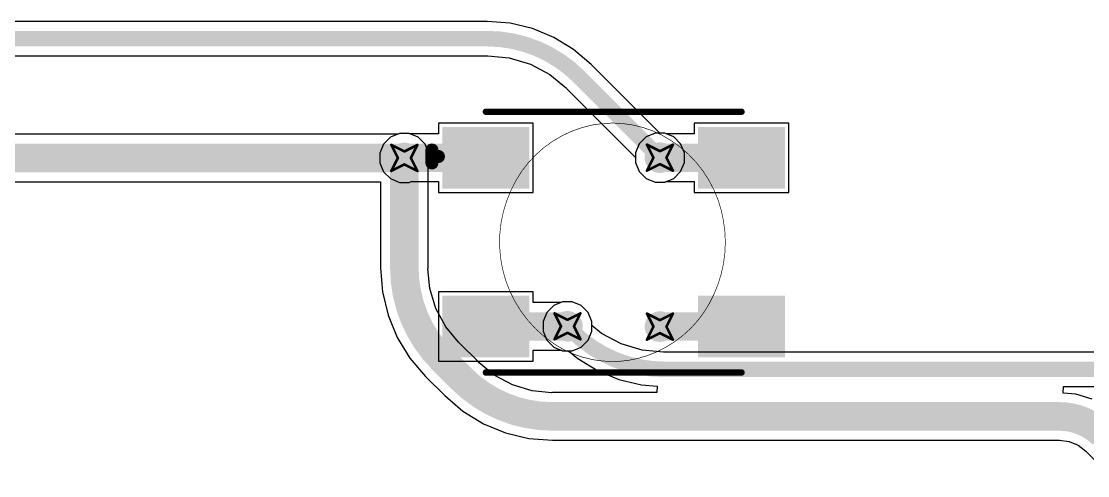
# Model space of a CAD drawing. Header units: inches. Extents: x -11 to 1110, y -7 to 455.
# Drawn here: x 542.24 to 563.1, y 264.32 to 273.21 of the extents above; entities that cross this region are included whole.
import ezdxf

# ---------------------------------------------------------------- set-up
doc = ezdxf.new("R2010")
doc.units = ezdxf.units.IN
for name, color, linetype in [('Bottom Layer', 5, 'Continuous'), ('Drill Drawing', 1, 'Continuous'), ('Mechanical 7', 56, 'Continuous'), ('Top Layer', 1, 'Continuous'), ('Top Overlay', 2, 'Continuous'), ('Top Paste', 8, 'Continuous'), ('Top Solder', 216, 'Continuous'), ('Via Holes', 16, 'Continuous')]:
    doc.layers.add(name, color=color, linetype=linetype)

msp = doc.modelspace()

# ---------------------------------------------------------------- hatches: boundary and pattern name
at = {"layer": 'Bottom Layer'}
h = msp.add_hatch(color=5, dxfattribs=at)
edge = h.paths.add_edge_path()
edge.add_arc((549.729, 270.538), 0.3, 0, 360)
h = msp.add_hatch(color=5, dxfattribs=at)
edge = h.paths.add_edge_path()
edge.add_arc((554.729, 270.544), 0.3, 0, 360)
h = msp.add_hatch(color=5, dxfattribs=at)
edge = h.paths.add_edge_path()
edge.add_arc((552.92, 267.244), 0.3, 0, 360)
h = msp.add_hatch(color=5, dxfattribs=at)
edge = h.paths.add_edge_path()
edge.add_arc((554.729, 267.238), 0.3, 0, 360)
at = {"layer": 'Top Layer'}
for points in [[(550.575, 271.041), (552.075, 271.041), (552.075, 270.041), (550.575, 270.041)], [(557.075, 270.041), (555.575, 270.041), (555.575, 271.041), (557.075, 271.041)], [(550.575, 267.741), (552.075, 267.741), (552.075, 266.741), (550.575, 266.741)], [(555.575, 267.741), (557.075, 267.741), (557.075, 266.741), (555.575, 266.741)]]:
    msp.add_hatch(color=1, dxfattribs=at).paths.add_polyline_path(points)
h = msp.add_hatch(color=1, dxfattribs=at)
edge = h.paths.add_edge_path()
edge.add_arc((549.729, 270.538), 0.3, 0, 360)
h = msp.add_hatch(color=1, dxfattribs=at)
edge = h.paths.add_edge_path()
edge.add_arc((554.729, 270.544), 0.3, 0, 360)
h = msp.add_hatch(color=1, dxfattribs=at)
edge = h.paths.add_edge_path()
edge.add_arc((552.92, 267.244), 0.3, 0, 360)
h = msp.add_hatch(color=1, dxfattribs=at)
edge = h.paths.add_edge_path()
edge.add_arc((554.729, 267.238), 0.3, 0, 360)
at = {"layer": 'Top Paste'}
for points in [[(550.575, 271.041), (552.075, 271.041), (552.075, 270.041), (550.575, 270.041)], [(557.075, 270.041), (555.575, 270.041), (555.575, 271.041), (557.075, 271.041)], [(550.575, 267.741), (552.075, 267.741), (552.075, 266.741), (550.575, 266.741)], [(555.575, 267.741), (557.075, 267.741), (557.075, 266.741), (555.575, 266.741)]]:
    msp.add_hatch(color=8, dxfattribs=at).paths.add_polyline_path(points)
at = {"layer": 'Top Solder'}
for points in [[(550.473, 271.143), (552.176, 271.143), (552.176, 269.939), (550.473, 269.939)], [(557.176, 269.939), (555.473, 269.939), (555.473, 271.143), (557.176, 271.143)], [(550.473, 267.843), (552.176, 267.843), (552.176, 266.639), (550.473, 266.639)], [(555.473, 267.843), (557.176, 267.843), (557.176, 266.639), (555.473, 266.639)]]:
    msp.add_hatch(color=216, dxfattribs=at).paths.add_polyline_path(points)
at = {"layer": 'Via Holes'}
h = msp.add_hatch(color=7, dxfattribs=at)
edge = h.paths.add_edge_path()
edge.add_arc((549.729, 270.538), 0.15, 0, 360)
h = msp.add_hatch(color=7, dxfattribs=at)
edge = h.paths.add_edge_path()
edge.add_arc((554.729, 270.544), 0.15, 0, 360)
h = msp.add_hatch(color=7, dxfattribs=at)
edge = h.paths.add_edge_path()
edge.add_arc((552.92, 267.244), 0.15, 0, 360)
h = msp.add_hatch(color=7, dxfattribs=at)
edge = h.paths.add_edge_path()
edge.add_arc((554.729, 267.238), 0.15, 0, 360)

# ---------------------------------------------------------------- linework, layer by layer
at = {"layer": 'Bottom Layer'}
for p, q in [((551.349, 273.209), (540.115, 273.209)), ((551.799, 273.176), (551.349, 273.211)), ((551.349, 273.211), (551.349, 273.209)), ((552.239, 273.07), (551.799, 273.176)), ((552.656, 272.897), (552.239, 273.07)), ((553.041, 272.661), (552.656, 272.897)), ((553.385, 272.368), (553.041, 272.661)), ((540.115, 272.536), (551.349, 272.536)), ((551.349, 272.536), (551.364, 272.538)), ((551.364, 272.538), (551.78, 272.498)), ((551.78, 272.498), (552.194, 272.372)), ((552.194, 272.372), (552.576, 272.168)), ((553.383, 272.366), (553.385, 272.368)), ((554.727, 271.022), (553.383, 272.366)), ((552.576, 272.168), (552.899, 271.903)), ((552.899, 271.903), (552.907, 271.89)), ((552.907, 271.89), (554.251, 270.546)), ((549.606, 271.004), (538.361, 271.004)), ((549.634, 271.015), (549.606, 271.004)), ((549.824, 271.015), (549.634, 271.015)), ((550, 270.943), (549.824, 271.015)), ((554.824, 271.022), (554.727, 271.022)), ((555, 270.949), (554.824, 271.022)), ((550.134, 270.808), (550, 270.943)), ((550.207, 270.633), (550.134, 270.808)), ((555.134, 270.815), (555, 270.949)), ((555.207, 270.639), (555.134, 270.815)), ((550.207, 270.443), (550.207, 270.633)), ((555.207, 270.449), (555.207, 270.639)), ((550.195, 270.414), (550.207, 270.443)), ((550.195, 268.39), (550.195, 270.414)), ((554.251, 270.546), (554.251, 270.449)), ((554.251, 270.449), (554.324, 270.274)), ((555.134, 270.274), (555.207, 270.449)), ((554.324, 270.274), (554.458, 270.139)), ((555, 270.139), (555.134, 270.274)), ((538.361, 270.071), (549.263, 270.071)), ((549.263, 270.071), (549.263, 268.39)), ((554.458, 270.139), (554.634, 270.067)), ((554.634, 270.067), (554.824, 270.067)), ((554.824, 270.067), (555, 270.139)), ((549.263, 268.39), (549.263, 268.39)), ((549.263, 268.39), (549.3, 267.92)), ((550.191, 268.369), (550.195, 268.39)), ((550.229, 267.985), (550.191, 268.369)), ((549.3, 267.92), (549.41, 267.461)), ((550.347, 267.594), (550.229, 267.985)), ((552.65, 267.649), (552.515, 267.515)), ((552.825, 267.722), (552.65, 267.649)), ((553.015, 267.722), (552.825, 267.722)), ((553.191, 267.649), (553.015, 267.722)), ((553.325, 267.515), (553.191, 267.649)), ((549.41, 267.461), (549.59, 267.025)), ((550.539, 267.235), (550.347, 267.594)), ((552.515, 267.515), (552.442, 267.339)), ((553.398, 267.339), (553.325, 267.515)), ((550.785, 266.936), (550.539, 267.235)), ((552.442, 267.339), (552.442, 267.149)), ((553.398, 267.262), (553.398, 267.339)), ((553.588, 267.106), (553.398, 267.262)), ((549.59, 267.025), (549.837, 266.623)), ((552.442, 267.149), (552.515, 266.974)), ((553.97, 266.902), (553.588, 267.106)), ((550.803, 266.924), (550.785, 266.936)), ((551.179, 266.547), (550.803, 266.924)), ((552.515, 266.974), (552.65, 266.839)), ((552.65, 266.839), (552.825, 266.767)), ((554.384, 266.776), (553.97, 266.902)), ((549.837, 266.623), (550.143, 266.264)), ((552.825, 266.767), (552.942, 266.767)), ((552.942, 266.767), (553.123, 266.613)), ((553.123, 266.613), (553.508, 266.377)), ((554.8, 266.736), (554.384, 266.776)), ((554.815, 266.738), (554.8, 266.736)), ((566.606, 266.738), (554.815, 266.738)), ((551.191, 266.529), (551.179, 266.547)), ((551.486, 266.287), (551.191, 266.529)), ((550.143, 266.264), (550.143, 266.265)), ((550.143, 266.265), (550.52, 265.888)), ((551.842, 266.097), (551.486, 266.287)), ((553.508, 266.377), (553.925, 266.204)), ((553.925, 266.204), (554.365, 266.098)), ((552.227, 265.98), (551.842, 266.097)), ((552.607, 265.943), (552.227, 265.98)), ((554.365, 266.098), (554.672, 266.074)), ((554.672, 266.074), (554.667, 265.947)), ((562.62, 265.938), (562.626, 266.065)), ((562.626, 266.065), (566.606, 266.065)), ((550.52, 265.888), (550.52, 265.888)), ((550.52, 265.888), (550.876, 265.584)), ((552.628, 265.947), (552.607, 265.943)), ((554.667, 265.947), (552.628, 265.947)), ((562.867, 265.914), (562.62, 265.938)), ((563.182, 265.818), (562.867, 265.914)), ((550.876, 265.584), (551.275, 265.339)), ((551.275, 265.339), (551.707, 265.16)), ((551.707, 265.16), (552.162, 265.051)), ((552.162, 265.051), (552.628, 265.014)), ((552.628, 265.014), (552.628, 265.015)), ((552.628, 265.015), (562.539, 265.015)), ((562.539, 265.015), (562.547, 265.016)), ((562.547, 265.016), (562.733, 264.992)), ((562.733, 264.992), (562.914, 264.917)), ((562.914, 264.917), (563.063, 264.802)), ((563.063, 264.802), (563.068, 264.796)), ((563.068, 264.796), (563.542, 264.322))]:
    msp.add_line(p, q, dxfattribs=at)
for points in [[(540.115, 272.872, 0.305, 0.305, 0), (551.349, 272.872, 0.305, 0.305, 0)], [(551.349, 272.872, 0.305, 0.305, -0.198912), (553.145, 272.128, 0.305, 0.305, 0)], [(553.145, 272.128, 0.305, 0.305, 0), (554.729, 270.544, 0.305, 0.305, 0)], [(538.361, 270.538, 0.559, 0.559, 0), (549.729, 270.538, 0.559, 0.559, 0)], [(549.729, 268.39, 0.559, 0.559, 0), (549.729, 270.538, 0.559, 0.559, 0)], [(550.473, 266.594, 0.559, 0.559, -0.198912), (549.729, 268.39, 0.559, 0.559, 0)], [(552.92, 267.244, 0.305, 0.305, 0), (553.019, 267.146, 0.305, 0.305, 0)], [(554.815, 266.402, 0.305, 0.305, -0.198912), (553.019, 267.146, 0.305, 0.305, 0)], [(550.473, 266.594, 0.559, 0.559, 0), (550.85, 266.217, 0.559, 0.559, 0)], [(552.628, 265.481, 0.559, 0.559, -0.198912), (550.85, 266.217, 0.559, 0.559, 0)], [(554.815, 266.402, 0.305, 0.305, 0), (566.606, 266.402, 0.305, 0.305, 0)], [(552.628, 265.481, 0.559, 0.559, 0), (562.539, 265.481, 0.559, 0.559, 0)], [(562.539, 265.481, 0.559, 0.559, -0.198912), (563.397, 265.125, 0.559, 0.559, 0)]]:
    msp.add_lwpolyline(points, format="xyseb", dxfattribs=at)
for points in [[(551.273, 272.872, 0.152, 0.152, 1), (551.425, 272.872, 0.152, 0.152, 1)], [(551.273, 272.872, 0.152, 0.152, 1), (551.425, 272.872, 0.152, 0.152, 1)], [(553.069, 272.128, 0.152, 0.152, 1), (553.221, 272.128, 0.152, 0.152, 1)], [(553.069, 272.128, 0.152, 0.152, 1), (553.221, 272.128, 0.152, 0.152, 1)], [(549.589, 270.538, 0.279, 0.279, 1), (549.869, 270.538, 0.279, 0.279, 1)], [(549.589, 270.538, 0.279, 0.279, 1), (549.869, 270.538, 0.279, 0.279, 1)], [(554.653, 270.544, 0.152, 0.152, 1), (554.805, 270.544, 0.152, 0.152, 1)], [(549.589, 268.39, 0.279, 0.279, 1), (549.869, 268.39, 0.279, 0.279, 1)], [(549.589, 268.39, 0.279, 0.279, 1), (549.869, 268.39, 0.279, 0.279, 1)], [(552.844, 267.244, 0.152, 0.152, 1), (552.996, 267.244, 0.152, 0.152, 1)], [(552.943, 267.146, 0.152, 0.152, 1), (553.095, 267.146, 0.152, 0.152, 1)], [(552.943, 267.146, 0.152, 0.152, 1), (553.095, 267.146, 0.152, 0.152, 1)], [(550.333, 266.594, 0.279, 0.279, 1), (550.613, 266.594, 0.279, 0.279, 1)], [(550.333, 266.594, 0.279, 0.279, 1), (550.613, 266.594, 0.279, 0.279, 1)], [(550.71, 266.217, 0.279, 0.279, 1), (550.989, 266.217, 0.279, 0.279, 1)], [(550.71, 266.217, 0.279, 0.279, 1), (550.989, 266.217, 0.279, 0.279, 1)], [(554.739, 266.402, 0.152, 0.152, 1), (554.891, 266.402, 0.152, 0.152, 1)], [(554.739, 266.402, 0.152, 0.152, 1), (554.891, 266.402, 0.152, 0.152, 1)], [(552.488, 265.481, 0.279, 0.279, 1), (552.768, 265.481, 0.279, 0.279, 1)], [(552.488, 265.481, 0.279, 0.279, 1), (552.768, 265.481, 0.279, 0.279, 1)], [(562.399, 265.481, 0.279, 0.279, 1), (562.679, 265.481, 0.279, 0.279, 1)], [(562.399, 265.481, 0.279, 0.279, 1), (562.679, 265.481, 0.279, 0.279, 1)]]:
    msp.add_lwpolyline(points, format="xyseb", close=True, dxfattribs=at)
at = {"layer": 'Drill Drawing'}
for points in [[(549.475, 270.792, 0.0508, 0.0508, 0), (549.729, 270.665, 0.0508, 0.0508, 0)], [(549.475, 270.792, 0.0508, 0.0508, 0), (549.602, 270.538, 0.0508, 0.0508, 0)], [(549.729, 270.665, 0.0508, 0.0508, 0), (549.983, 270.792, 0.0508, 0.0508, 0)], [(549.856, 270.538, 0.0508, 0.0508, 0), (549.983, 270.792, 0.0508, 0.0508, 0)], [(554.475, 270.798, 0.0508, 0.0508, 0), (554.729, 270.671, 0.0508, 0.0508, 0)], [(554.475, 270.798, 0.0508, 0.0508, 0), (554.602, 270.544, 0.0508, 0.0508, 0)], [(554.729, 270.671, 0.0508, 0.0508, 0), (554.983, 270.798, 0.0508, 0.0508, 0)], [(554.856, 270.544, 0.0508, 0.0508, 0), (554.983, 270.798, 0.0508, 0.0508, 0)], [(554.475, 270.29, 0.0508, 0.0508, 0), (554.602, 270.544, 0.0508, 0.0508, 0)], [(554.856, 270.544, 0.0508, 0.0508, 0), (554.983, 270.29, 0.0508, 0.0508, 0)], [(549.475, 270.284, 0.0508, 0.0508, 0), (549.602, 270.538, 0.0508, 0.0508, 0)], [(549.475, 270.284, 0.0508, 0.0508, 0), (549.729, 270.411, 0.0508, 0.0508, 0)], [(549.729, 270.411, 0.0508, 0.0508, 0), (549.983, 270.284, 0.0508, 0.0508, 0)], [(549.856, 270.538, 0.0508, 0.0508, 0), (549.983, 270.284, 0.0508, 0.0508, 0)], [(554.475, 270.29, 0.0508, 0.0508, 0), (554.729, 270.417, 0.0508, 0.0508, 0)], [(554.729, 270.417, 0.0508, 0.0508, 0), (554.983, 270.29, 0.0508, 0.0508, 0)], [(552.666, 267.498, 0.0508, 0.0508, 0), (552.92, 267.371, 0.0508, 0.0508, 0)], [(552.666, 267.498, 0.0508, 0.0508, 0), (552.793, 267.244, 0.0508, 0.0508, 0)], [(552.92, 267.371, 0.0508, 0.0508, 0), (553.174, 267.498, 0.0508, 0.0508, 0)], [(553.047, 267.244, 0.0508, 0.0508, 0), (553.174, 267.498, 0.0508, 0.0508, 0)], [(554.475, 267.492, 0.0508, 0.0508, 0), (554.729, 267.365, 0.0508, 0.0508, 0)], [(554.475, 267.492, 0.0508, 0.0508, 0), (554.602, 267.238, 0.0508, 0.0508, 0)], [(554.729, 267.365, 0.0508, 0.0508, 0), (554.983, 267.492, 0.0508, 0.0508, 0)], [(554.856, 267.238, 0.0508, 0.0508, 0), (554.983, 267.492, 0.0508, 0.0508, 0)], [(552.666, 266.99, 0.0508, 0.0508, 0), (552.793, 267.244, 0.0508, 0.0508, 0)], [(553.047, 267.244, 0.0508, 0.0508, 0), (553.174, 266.99, 0.0508, 0.0508, 0)], [(554.475, 266.984, 0.0508, 0.0508, 0), (554.602, 267.238, 0.0508, 0.0508, 0)], [(554.856, 267.238, 0.0508, 0.0508, 0), (554.983, 266.984, 0.0508, 0.0508, 0)], [(552.666, 266.99, 0.0508, 0.0508, 0), (552.92, 267.117, 0.0508, 0.0508, 0)], [(552.92, 267.117, 0.0508, 0.0508, 0), (553.174, 266.99, 0.0508, 0.0508, 0)], [(554.475, 266.984, 0.0508, 0.0508, 0), (554.729, 267.111, 0.0508, 0.0508, 0)], [(554.729, 267.111, 0.0508, 0.0508, 0), (554.983, 266.984, 0.0508, 0.0508, 0)]]:
    msp.add_lwpolyline(points, format="xyseb", dxfattribs=at)
for points in [[(549.462, 270.792, 0.0254, 0.0254, 1), (549.488, 270.792, 0.0254, 0.0254, 1)], [(549.462, 270.792, 0.0254, 0.0254, 1), (549.488, 270.792, 0.0254, 0.0254, 1)], [(549.97, 270.792, 0.0254, 0.0254, 1), (549.996, 270.792, 0.0254, 0.0254, 1)], [(549.97, 270.792, 0.0254, 0.0254, 1), (549.996, 270.792, 0.0254, 0.0254, 1)], [(554.462, 270.798, 0.0254, 0.0254, 1), (554.488, 270.798, 0.0254, 0.0254, 1)], [(554.462, 270.798, 0.0254, 0.0254, 1), (554.488, 270.798, 0.0254, 0.0254, 1)], [(554.97, 270.798, 0.0254, 0.0254, 1), (554.996, 270.798, 0.0254, 0.0254, 1)], [(554.97, 270.798, 0.0254, 0.0254, 1), (554.996, 270.798, 0.0254, 0.0254, 1)], [(549.716, 270.665, 0.0254, 0.0254, 1), (549.742, 270.665, 0.0254, 0.0254, 1)], [(549.716, 270.665, 0.0254, 0.0254, 1), (549.742, 270.665, 0.0254, 0.0254, 1)], [(554.589, 270.544, 0.0254, 0.0254, 1), (554.615, 270.544, 0.0254, 0.0254, 1)], [(554.589, 270.544, 0.0254, 0.0254, 1), (554.615, 270.544, 0.0254, 0.0254, 1)], [(554.716, 270.671, 0.0254, 0.0254, 1), (554.742, 270.671, 0.0254, 0.0254, 1)], [(554.716, 270.671, 0.0254, 0.0254, 1), (554.742, 270.671, 0.0254, 0.0254, 1)], [(554.843, 270.544, 0.0254, 0.0254, 1), (554.869, 270.544, 0.0254, 0.0254, 1)], [(554.843, 270.544, 0.0254, 0.0254, 1), (554.869, 270.544, 0.0254, 0.0254, 1)], [(549.589, 270.538, 0.0254, 0.0254, 1), (549.615, 270.538, 0.0254, 0.0254, 1)], [(549.589, 270.538, 0.0254, 0.0254, 1), (549.615, 270.538, 0.0254, 0.0254, 1)], [(549.716, 270.411, 0.0254, 0.0254, 1), (549.742, 270.411, 0.0254, 0.0254, 1)], [(549.716, 270.411, 0.0254, 0.0254, 1), (549.742, 270.411, 0.0254, 0.0254, 1)], [(549.843, 270.538, 0.0254, 0.0254, 1), (549.869, 270.538, 0.0254, 0.0254, 1)], [(549.843, 270.538, 0.0254, 0.0254, 1), (549.869, 270.538, 0.0254, 0.0254, 1)], [(554.716, 270.417, 0.0254, 0.0254, 1), (554.742, 270.417, 0.0254, 0.0254, 1)], [(554.716, 270.417, 0.0254, 0.0254, 1), (554.742, 270.417, 0.0254, 0.0254, 1)], [(549.462, 270.284, 0.0254, 0.0254, 1), (549.488, 270.284, 0.0254, 0.0254, 1)], [(549.462, 270.284, 0.0254, 0.0254, 1), (549.488, 270.284, 0.0254, 0.0254, 1)], [(549.97, 270.284, 0.0254, 0.0254, 1), (549.996, 270.284, 0.0254, 0.0254, 1)], [(549.97, 270.284, 0.0254, 0.0254, 1), (549.996, 270.284, 0.0254, 0.0254, 1)], [(554.462, 270.29, 0.0254, 0.0254, 1), (554.488, 270.29, 0.0254, 0.0254, 1)], [(554.462, 270.29, 0.0254, 0.0254, 1), (554.488, 270.29, 0.0254, 0.0254, 1)], [(554.97, 270.29, 0.0254, 0.0254, 1), (554.996, 270.29, 0.0254, 0.0254, 1)], [(554.97, 270.29, 0.0254, 0.0254, 1), (554.996, 270.29, 0.0254, 0.0254, 1)], [(552.654, 267.498, 0.0254, 0.0254, 1), (552.679, 267.498, 0.0254, 0.0254, 1)], [(552.654, 267.498, 0.0254, 0.0254, 1), (552.679, 267.498, 0.0254, 0.0254, 1)], [(553.162, 267.498, 0.0254, 0.0254, 1), (553.187, 267.498, 0.0254, 0.0254, 1)], [(553.162, 267.498, 0.0254, 0.0254, 1), (553.187, 267.498, 0.0254, 0.0254, 1)], [(554.462, 267.492, 0.0254, 0.0254, 1), (554.488, 267.492, 0.0254, 0.0254, 1)], [(554.462, 267.492, 0.0254, 0.0254, 1), (554.488, 267.492, 0.0254, 0.0254, 1)], [(554.97, 267.492, 0.0254, 0.0254, 1), (554.996, 267.492, 0.0254, 0.0254, 1)], [(554.97, 267.492, 0.0254, 0.0254, 1), (554.996, 267.492, 0.0254, 0.0254, 1)], [(552.781, 267.244, 0.0254, 0.0254, 1), (552.806, 267.244, 0.0254, 0.0254, 1)], [(552.781, 267.244, 0.0254, 0.0254, 1), (552.806, 267.244, 0.0254, 0.0254, 1)], [(552.908, 267.371, 0.0254, 0.0254, 1), (552.933, 267.371, 0.0254, 0.0254, 1)], [(552.908, 267.371, 0.0254, 0.0254, 1), (552.933, 267.371, 0.0254, 0.0254, 1)], [(553.035, 267.244, 0.0254, 0.0254, 1), (553.06, 267.244, 0.0254, 0.0254, 1)], [(553.035, 267.244, 0.0254, 0.0254, 1), (553.06, 267.244, 0.0254, 0.0254, 1)], [(554.589, 267.238, 0.0254, 0.0254, 1), (554.615, 267.238, 0.0254, 0.0254, 1)], [(554.589, 267.238, 0.0254, 0.0254, 1), (554.615, 267.238, 0.0254, 0.0254, 1)], [(554.716, 267.365, 0.0254, 0.0254, 1), (554.742, 267.365, 0.0254, 0.0254, 1)], [(554.716, 267.365, 0.0254, 0.0254, 1), (554.742, 267.365, 0.0254, 0.0254, 1)], [(554.843, 267.238, 0.0254, 0.0254, 1), (554.869, 267.238, 0.0254, 0.0254, 1)], [(554.843, 267.238, 0.0254, 0.0254, 1), (554.869, 267.238, 0.0254, 0.0254, 1)], [(552.908, 267.117, 0.0254, 0.0254, 1), (552.933, 267.117, 0.0254, 0.0254, 1)], [(552.908, 267.117, 0.0254, 0.0254, 1), (552.933, 267.117, 0.0254, 0.0254, 1)], [(554.716, 267.111, 0.0254, 0.0254, 1), (554.742, 267.111, 0.0254, 0.0254, 1)], [(554.716, 267.111, 0.0254, 0.0254, 1), (554.742, 267.111, 0.0254, 0.0254, 1)], [(552.654, 266.99, 0.0254, 0.0254, 1), (552.679, 266.99, 0.0254, 0.0254, 1)], [(552.654, 266.99, 0.0254, 0.0254, 1), (552.679, 266.99, 0.0254, 0.0254, 1)], [(553.162, 266.99, 0.0254, 0.0254, 1), (553.187, 266.99, 0.0254, 0.0254, 1)], [(553.162, 266.99, 0.0254, 0.0254, 1), (553.187, 266.99, 0.0254, 0.0254, 1)], [(554.462, 266.984, 0.0254, 0.0254, 1), (554.488, 266.984, 0.0254, 0.0254, 1)], [(554.462, 266.984, 0.0254, 0.0254, 1), (554.488, 266.984, 0.0254, 0.0254, 1)], [(554.97, 266.984, 0.0254, 0.0254, 1), (554.996, 266.984, 0.0254, 0.0254, 1)], [(554.97, 266.984, 0.0254, 0.0254, 1), (554.996, 266.984, 0.0254, 0.0254, 1)]]:
    msp.add_lwpolyline(points, format="xyseb", close=True, dxfattribs=at)
at = {"layer": 'Mechanical 7'}
for points in [[(553.406, 271.183, 0.0127, 0.0127, -0.168688), (554.764, 270.986, 0.0127, 0.0127, 0)], [(551.816, 269.906, 0.0127, 0.0127, -0.243256), (553.406, 271.183, 0.0127, 0.0127, 0)], [(554.764, 270.986, 0.0127, 0.0127, -0.236003), (555.972, 269.306, 0.0127, 0.0127, 0)], [(552.838, 266.792, 0.0127, 0.0127, -0.396141), (551.816, 269.906, 0.0127, 0.0127, 0)], [(555.972, 269.306, 0.0127, 0.0127, -0.151721), (555.786, 267.872, 0.0127, 0.0127, 0)], [(555.786, 267.872, 0.0127, 0.0127, -0.232392), (554.284, 266.612, 0.0127, 0.0127, 0)], [(553.798, 266.555, 0.0127, 0.0127, -0.120502), (552.838, 266.792, 0.0127, 0.0127, 0)], [(554.284, 266.612, 0.0127, 0.0127, -0.058408), (553.798, 266.555, 0.0127, 0.0127, 0)]]:
    msp.add_lwpolyline(points, format="xyseb", dxfattribs=at)
for points in [[(553.403, 271.183, 0.00635, 0.00635, 1), (553.409, 271.183, 0.00635, 0.00635, 1)], [(553.403, 271.183, 0.00635, 0.00635, 1), (553.409, 271.183, 0.00635, 0.00635, 1)], [(554.761, 270.986, 0.00635, 0.00635, 1), (554.767, 270.986, 0.00635, 0.00635, 1)], [(554.761, 270.986, 0.00635, 0.00635, 1), (554.767, 270.986, 0.00635, 0.00635, 1)], [(551.813, 269.906, 0.00635, 0.00635, 1), (551.82, 269.906, 0.00635, 0.00635, 1)], [(551.813, 269.906, 0.00635, 0.00635, 1), (551.82, 269.906, 0.00635, 0.00635, 1)], [(555.969, 269.306, 0.00635, 0.00635, 1), (555.975, 269.306, 0.00635, 0.00635, 1)], [(555.969, 269.306, 0.00635, 0.00635, 1), (555.975, 269.306, 0.00635, 0.00635, 1)], [(555.782, 267.872, 0.00635, 0.00635, 1), (555.789, 267.872, 0.00635, 0.00635, 1)], [(555.782, 267.872, 0.00635, 0.00635, 1), (555.789, 267.872, 0.00635, 0.00635, 1)], [(552.835, 266.792, 0.00635, 0.00635, 1), (552.842, 266.792, 0.00635, 0.00635, 1)], [(552.835, 266.792, 0.00635, 0.00635, 1), (552.842, 266.792, 0.00635, 0.00635, 1)], [(554.28, 266.612, 0.00635, 0.00635, 1), (554.287, 266.612, 0.00635, 0.00635, 1)], [(554.28, 266.612, 0.00635, 0.00635, 1), (554.287, 266.612, 0.00635, 0.00635, 1)], [(553.795, 266.555, 0.00635, 0.00635, 1), (553.801, 266.555, 0.00635, 0.00635, 1)], [(553.795, 266.555, 0.00635, 0.00635, 1), (553.801, 266.555, 0.00635, 0.00635, 1)]]:
    msp.add_lwpolyline(points, format="xyseb", close=True, dxfattribs=at)
at = {"layer": 'Top Layer'}
for p, q in [((552.252, 271.219), (550.397, 271.219)), ((550.397, 271.219), (550.397, 271.007)), ((552.252, 269.863), (552.252, 271.219)), ((557.252, 271.219), (555.397, 271.219)), ((555.397, 271.219), (555.397, 271.007)), ((557.252, 269.863), (557.252, 271.219)), ((549.634, 271.015), (549.458, 270.943)), ((549.824, 271.015), (549.634, 271.015)), ((549.844, 271.007), (549.824, 271.015)), ((550.397, 271.007), (549.844, 271.007)), ((554.634, 271.022), (554.458, 270.949)), ((554.824, 271.022), (554.634, 271.022)), ((554.86, 271.007), (554.824, 271.022)), ((555.397, 271.007), (554.86, 271.007)), ((549.324, 270.808), (549.251, 270.633)), ((549.458, 270.943), (549.324, 270.808)), ((554.324, 270.815), (554.251, 270.639)), ((554.458, 270.949), (554.324, 270.815)), ((549.251, 270.633), (549.251, 270.443)), ((554.251, 270.639), (554.251, 270.449)), ((549.251, 270.443), (549.324, 270.267)), ((554.251, 270.449), (554.324, 270.274)), ((549.324, 270.267), (549.458, 270.133)), ((554.324, 270.274), (554.458, 270.139)), ((549.458, 270.133), (549.634, 270.06)), ((549.634, 270.06), (549.824, 270.06)), ((549.824, 270.06), (549.86, 270.075)), ((549.86, 270.075), (550.397, 270.075)), ((550.397, 270.075), (550.397, 269.863)), ((554.458, 270.139), (554.634, 270.067)), ((554.634, 270.067), (554.824, 270.067)), ((554.824, 270.067), (554.844, 270.075)), ((554.844, 270.075), (555.397, 270.075)), ((555.397, 270.075), (555.397, 269.863)), ((550.397, 269.863), (552.252, 269.863)), ((555.397, 269.863), (557.252, 269.863)), ((552.252, 267.919), (550.397, 267.919)), ((550.397, 267.919), (550.397, 266.563)), ((552.252, 267.707), (552.252, 267.919)), ((552.789, 267.707), (552.252, 267.707)), ((552.825, 267.722), (552.789, 267.707)), ((553.015, 267.722), (552.825, 267.722)), ((553.191, 267.649), (553.015, 267.722)), ((553.325, 267.515), (553.191, 267.649)), ((553.398, 267.339), (553.325, 267.515)), ((553.398, 267.149), (553.398, 267.339)), ((553.325, 266.974), (553.398, 267.149)), ((553.015, 266.767), (553.191, 266.839)), ((553.191, 266.839), (553.325, 266.974)), ((552.252, 266.563), (552.252, 266.775)), ((552.252, 266.775), (552.805, 266.775)), ((552.805, 266.775), (552.825, 266.767)), ((552.825, 266.767), (553.015, 266.767)), ((550.397, 266.563), (552.252, 266.563))]:
    msp.add_line(p, q, dxfattribs=at)
for points in [[(549.729, 270.541, 0.559, 0.559, 0), (551.325, 270.541, 0.559, 0.559, 0)], [(554.729, 270.541, 0.559, 0.559, 0), (556.325, 270.541, 0.559, 0.559, 0)], [(551.325, 267.241, 0.559, 0.559, 0), (552.92, 267.241, 0.559, 0.559, 0)], [(554.729, 267.241, 0.559, 0.559, 0), (556.325, 267.241, 0.559, 0.559, 0)]]:
    msp.add_lwpolyline(points, format="xyseb", dxfattribs=at)
for points in [[(549.589, 270.541, 0.279, 0.279, 1), (549.869, 270.541, 0.279, 0.279, 1)], [(551.185, 270.541, 0.279, 0.279, 1), (551.464, 270.541, 0.279, 0.279, 1)], [(554.589, 270.541, 0.279, 0.279, 1), (554.869, 270.541, 0.279, 0.279, 1)], [(556.185, 270.541, 0.279, 0.279, 1), (556.464, 270.541, 0.279, 0.279, 1)], [(551.185, 267.241, 0.279, 0.279, 1), (551.464, 267.241, 0.279, 0.279, 1)], [(552.781, 267.241, 0.279, 0.279, 1), (553.06, 267.241, 0.279, 0.279, 1)], [(554.589, 267.241, 0.279, 0.279, 1), (554.869, 267.241, 0.279, 0.279, 1)], [(556.185, 267.241, 0.279, 0.279, 1), (556.464, 267.241, 0.279, 0.279, 1)]]:
    msp.add_lwpolyline(points, format="xyseb", close=True, dxfattribs=at)
at = {"layer": 'Top Overlay'}
for points in [[(551.325, 271.442, 0.127, 0.127, 0), (556.325, 271.442, 0.127, 0.127, 0)], [(550.269, 270.694, 0.254, 0.254, 0), (550.396, 270.567, 0.254, 0.254, 0)], [(550.269, 270.44, 0.254, 0.254, 0), (550.269, 270.694, 0.254, 0.254, 0)], [(550.269, 270.44, 0.254, 0.254, 0), (550.396, 270.567, 0.254, 0.254, 0)], [(551.325, 266.34, 0.127, 0.127, 0), (556.325, 266.34, 0.127, 0.127, 0)]]:
    msp.add_lwpolyline(points, format="xyseb", dxfattribs=at)
for points in [[(551.293, 271.442, 0.0635, 0.0635, 1), (551.356, 271.442, 0.0635, 0.0635, 1)], [(556.293, 271.442, 0.0635, 0.0635, 1), (556.356, 271.442, 0.0635, 0.0635, 1)], [(550.205, 270.694, 0.127, 0.127, 1), (550.332, 270.694, 0.127, 0.127, 1)], [(550.205, 270.694, 0.127, 0.127, 1), (550.332, 270.694, 0.127, 0.127, 1)], [(550.332, 270.567, 0.127, 0.127, 1), (550.459, 270.567, 0.127, 0.127, 1)], [(550.332, 270.567, 0.127, 0.127, 1), (550.459, 270.567, 0.127, 0.127, 1)], [(550.205, 270.44, 0.127, 0.127, 1), (550.332, 270.44, 0.127, 0.127, 1)], [(550.205, 270.44, 0.127, 0.127, 1), (550.332, 270.44, 0.127, 0.127, 1)], [(551.293, 266.34, 0.0635, 0.0635, 1), (551.356, 266.34, 0.0635, 0.0635, 1)], [(556.293, 266.34, 0.0635, 0.0635, 1), (556.356, 266.34, 0.0635, 0.0635, 1)]]:
    msp.add_lwpolyline(points, format="xyseb", close=True, dxfattribs=at)

doc.saveas('drawing.dxf')
